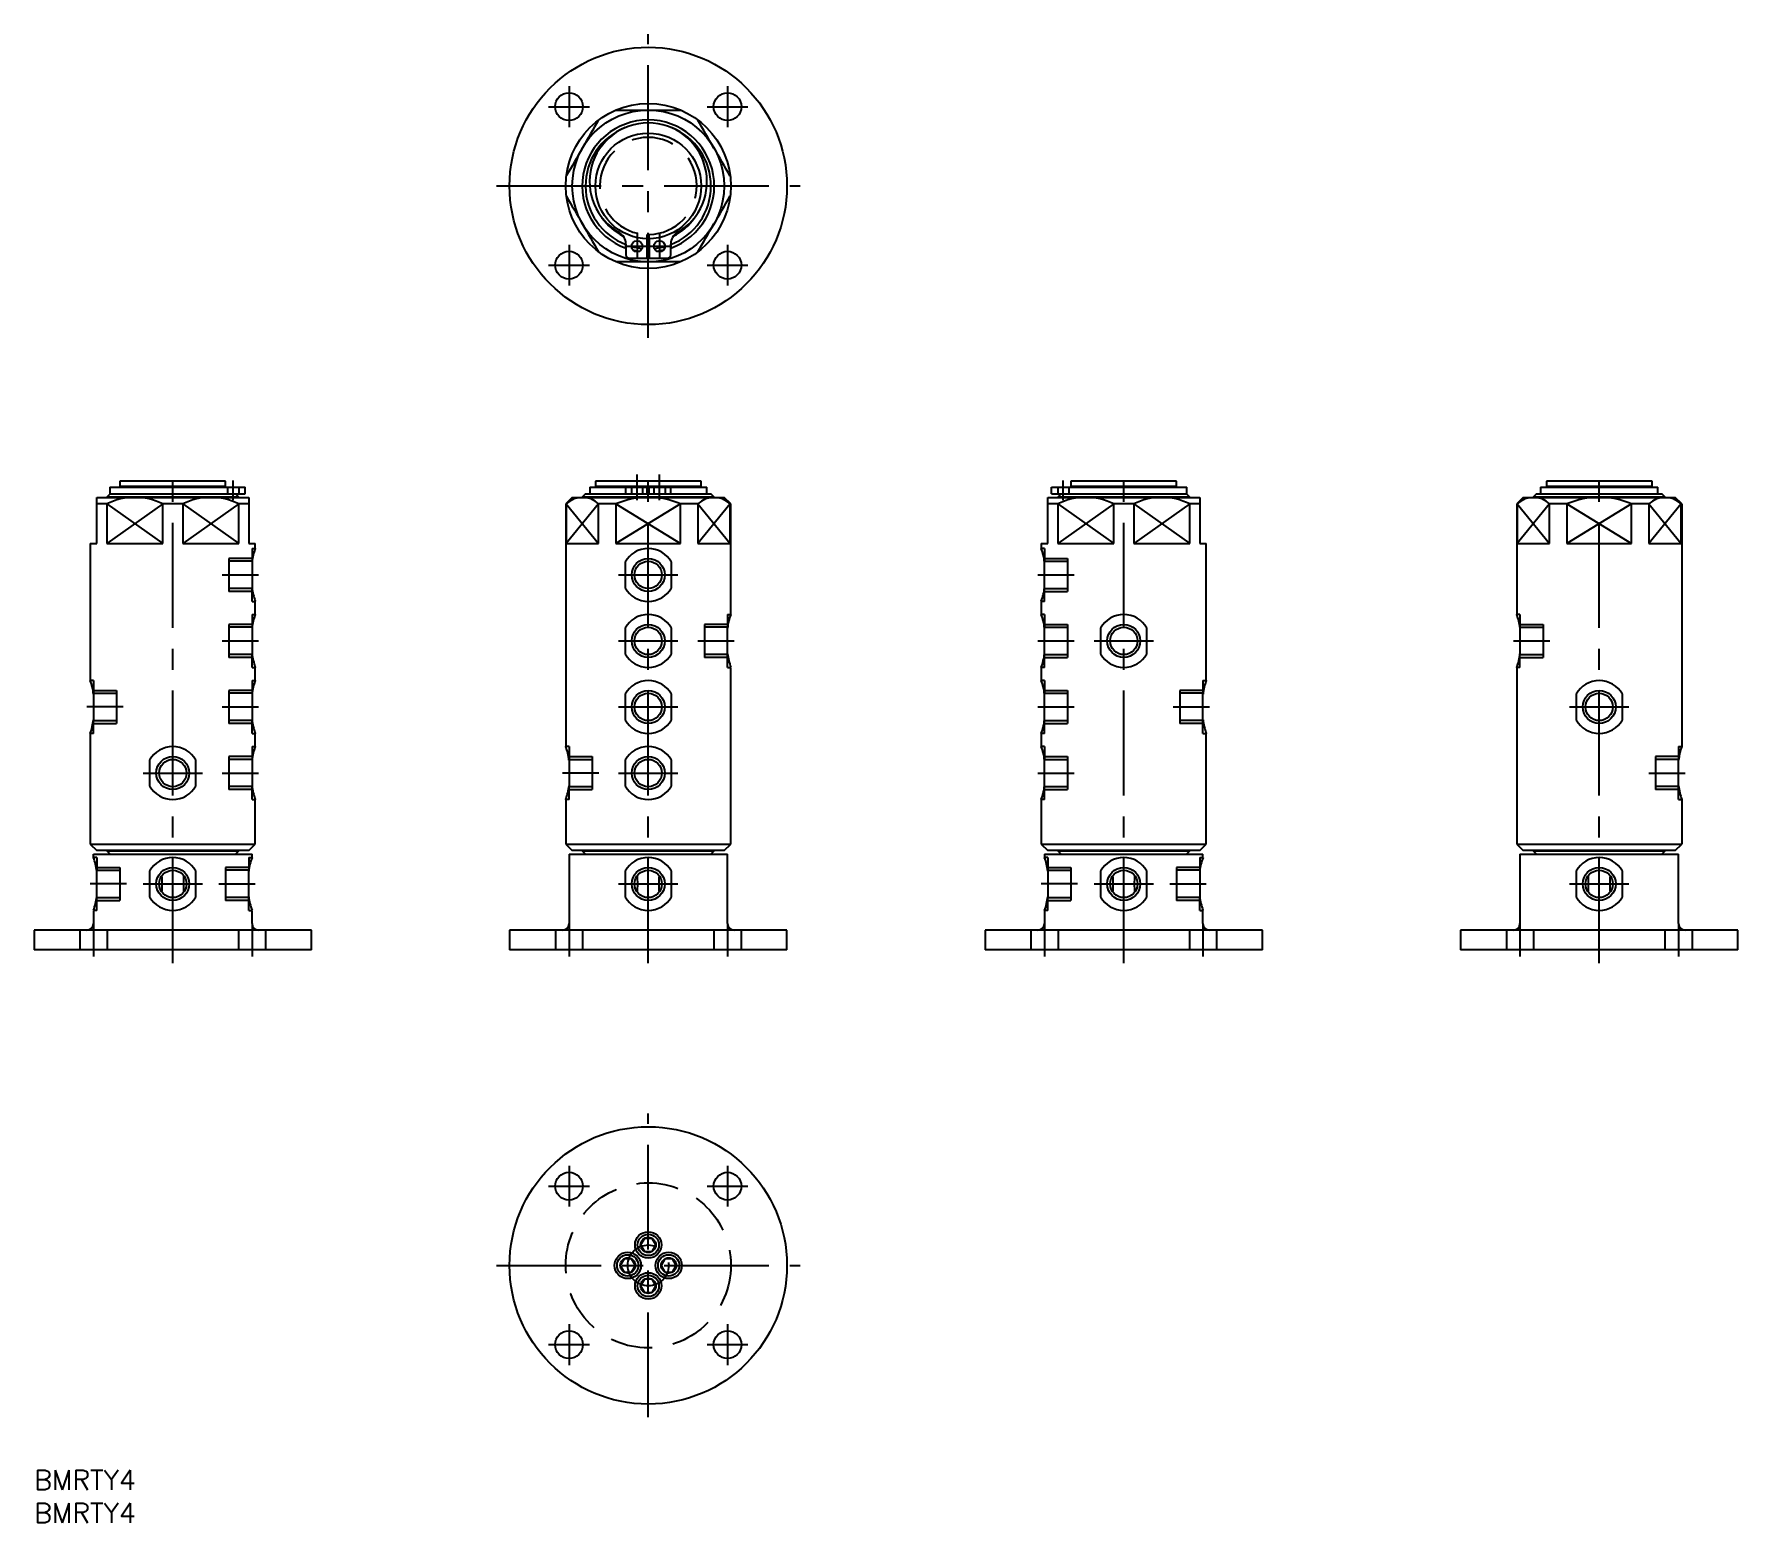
# Model space of a CAD drawing. Extents: x 0 to 258, y -8 to 217.
import ezdxf

# ---------------------------------------------------------------- set-up
doc = ezdxf.new("R2010")
doc.units = 0
doc.header["$LTSCALE"] = 0.5
doc.linetypes.add('CENTER', pattern=[50.8, 31.75, -6.35, 6.35, -6.35])
doc.linetypes.add('DASHED', pattern=[19.05, 12.7, -6.35])
for name, color, linetype in [('MSM_CENTER', 1, 'CENTER'), ('MSM_CONTINUOUS', 7, 'CONTINUOUS'), ('MSM_DASHED', 4, 'DASHED'), ('MSM_NARROW', 5, 'CONTINUOUS'), ('MSM_PART_NUMBER', 7, 'CONTINUOUS')]:
    doc.layers.add(name, color=color, linetype=linetype)
doc.styles.get("Standard").update_dxf_attribs({"font": 'txt.shx', "height": 3, "bigfont": 'bigfont.shx'})

# ---------------------------------------------------------------- blocks, each defined once
blk = doc.blocks.new('*U3')
at = {"layer": 'MSM_PART_NUMBER'}
blk.add_text('BMRTY4', height=3, dxfattribs=at).set_placement((0, -3))
blk = doc.blocks.new('*U4')
at = {"layer": 'MSM_PART_NUMBER'}
blk.add_text('BMRTY4', height=3, dxfattribs=at).set_placement((0, -8))

msp = doc.modelspace()

# ---------------------------------------------------------------- linework, layer by layer
at = {"layer": 'MSM_CENTER'}
for p, q in [((93, 171.48), (93, 217.48)), ((81, 209.58), (81, 203.38)), ((105, 209.58), (105, 203.38)), ((77.9, 206.48), (84.1, 206.48)), ((101.9, 206.48), (108.1, 206.48)), ((70, 194.48), (116, 194.48)), ((91.3, 187.18), (91.3, 183.48)), ((94.7, 187.18), (94.7, 183.48)), ((81, 185.58), (81, 179.38)), ((96.55, 185.33), (89.45, 185.33)), ((105, 185.58), (105, 179.38)), ((77.9, 182.48), (84.1, 182.48)), ((101.9, 182.48), (108.1, 182.48)), ((21, 76.77), (21, 150.77)), ((30.15, 146.87), (30.15, 149.87)), ((91.3, 146.87), (91.3, 150.77)), ((93, 76.77), (93, 151.77)), ((94.7, 146.87), (94.7, 150.77)), ((155.85, 146.87), (155.85, 149.87)), ((165, 76.77), (165, 151.77)), ((237, 76.77), (237, 151.77)), ((28.5, 135.57), (34, 135.57)), ((88.5, 135.57), (97.5, 135.57)), ((152, 135.57), (157.5, 135.57)), ((28.5, 125.57), (34, 125.57)), ((88.5, 125.57), (97.5, 125.57)), ((100.5, 125.57), (106, 125.57)), ((152, 125.57), (157.5, 125.57)), ((160.5, 125.57), (169.5, 125.57)), ((224, 125.57), (229.5, 125.57)), ((13.5, 115.57), (8, 115.57)), ((28.5, 115.57), (34, 115.57)), ((88.5, 115.57), (97.5, 115.57)), ((152, 115.57), (157.5, 115.57)), ((172.5, 115.57), (178, 115.57)), ((232.5, 115.57), (241.5, 115.57)), ((16.5, 105.57), (25.5, 105.57)), ((28.5, 105.57), (34, 105.57)), ((85.5, 105.57), (80, 105.57)), ((88.5, 105.57), (97.5, 105.57)), ((152, 105.57), (157.5, 105.57)), ((244.5, 105.57), (250, 105.57)), ((14, 88.77), (8.5, 88.77)), ((16.5, 88.77), (25.5, 88.77)), ((28, 88.77), (33.5, 88.77)), ((88.5, 88.77), (97.5, 88.77)), ((158, 88.77), (152.5, 88.77)), ((160.5, 88.77), (169.5, 88.77)), ((172, 88.77), (177.5, 88.77)), ((232.5, 88.77), (241.5, 88.77)), ((9, 82.77), (9, 77.77)), ((33, 82.77), (33, 77.77)), ((81, 82.77), (81, 77.77)), ((105, 82.77), (105, 77.77)), ((153, 82.77), (153, 77.77)), ((177, 82.77), (177, 77.77)), ((225, 82.77), (225, 77.77)), ((249, 82.77), (249, 77.77)), ((93, 8), (93, 54)), ((81, 46.1), (81, 39.9)), ((105, 46.1), (105, 39.9)), ((77.9, 43), (84.1, 43)), ((101.9, 43), (108.1, 43)), ((70, 31), (116, 31)), ((81, 22.1), (81, 15.9)), ((105, 22.1), (105, 15.9)), ((77.9, 19), (84.1, 19)), ((101.9, 19), (108.1, 19))]:
    msp.add_line(p, q, dxfattribs=at)
msp.add_circle((93, 31), 3.1, dxfattribs=at)
at = {"layer": 'MSM_CONTINUOUS'}
for p, q in [((91.7, 186.08), (91.2, 186.17)), ((92.85, 183.53), (92.85, 186.48)), ((93.15, 185.98), (92.85, 185.98)), ((93.15, 186.48), (93.15, 183.53)), ((94.8, 186.17), (94.3, 186.08)), ((89.6, 185.68), (89.6, 184.03)), ((90.1, 183.53), (92.85, 183.53)), ((90.87, 184.71), (90.67, 184.75)), ((91.68, 184.57), (90.87, 184.71)), ((92.85, 184.98), (93.15, 184.98)), ((93.15, 184.48), (92.85, 184.48)), ((93.15, 183.53), (95.9, 183.53)), ((95.03, 184.69), (94.32, 184.57)), ((95.33, 184.75), (95.03, 184.69)), ((96.4, 184.03), (96.4, 185.68)), ((29, 149.77), (13, 149.77)), ((13, 149.77), (13, 149.02)), ((29, 149.02), (29, 149.77)), ((101, 149.77), (85, 149.77)), ((85, 149.77), (85, 149.02)), ((101, 149.02), (101, 149.77)), ((173, 149.77), (157, 149.77)), ((157, 149.77), (157, 149.02)), ((173, 149.02), (173, 149.77)), ((245, 149.77), (229, 149.77)), ((229, 149.77), (229, 149.02)), ((245, 149.02), (245, 149.77)), ((9.5, 140.32), (9.5, 147.32)), ((9.5, 147.32), (32.5, 147.32)), ((11.5, 147.87), (11, 147.37)), ((31, 147.37), (11, 147.37)), ((11, 147.37), (11, 147.32)), ((11.45, 148.87), (31.95, 148.87)), ((11.45, 148.87), (11.45, 147.87)), ((11.45, 147.87), (31.95, 147.87)), ((13, 149.02), (29, 149.02)), ((13.4, 149.02), (13.4, 148.87)), ((28.6, 148.87), (28.6, 149.02)), ((31, 147.37), (30.5, 147.87)), ((31, 147.32), (31, 147.37)), ((31.95, 147.87), (31.95, 148.87)), ((32.5, 147.32), (32.5, 140.32)), ((81.5, 147.32), (80.5, 146.32)), ((81.5, 147.32), (104.5, 147.32)), ((83.5, 147.87), (83, 147.37)), ((103, 147.37), (83, 147.37)), ((83, 147.37), (83, 147.32)), ((83.5, 147.87), (102.5, 147.87)), ((84.13, 148.87), (92.85, 148.87)), ((84.13, 148.87), (84.13, 147.87)), ((85, 149.02), (101, 149.02)), ((85.4, 149.02), (85.4, 148.87)), ((89.6, 147.87), (89.6, 148.87)), ((92.85, 147.87), (92.85, 148.87)), ((93.15, 148.87), (101.87, 148.87)), ((93.15, 147.87), (93.15, 148.87)), ((96.4, 147.87), (96.4, 148.87)), ((100.6, 148.87), (100.6, 149.02)), ((101.87, 147.87), (101.87, 148.87)), ((103, 147.37), (102.5, 147.87)), ((103, 147.32), (103, 147.37)), ((105.5, 146.32), (104.5, 147.32)), ((153.5, 147.32), (176.5, 147.32)), ((153.5, 140.32), (153.5, 147.32)), ((154.05, 148.87), (174.55, 148.87)), ((154.05, 147.87), (154.05, 148.87)), ((154.05, 147.87), (174.55, 147.87)), ((155.5, 147.87), (155, 147.37)), ((175, 147.37), (155, 147.37)), ((155, 147.37), (155, 147.32)), ((157, 149.02), (173, 149.02)), ((157.4, 149.02), (157.4, 148.87)), ((172.6, 148.87), (172.6, 149.02)), ((175, 147.37), (174.5, 147.87)), ((174.55, 147.87), (174.55, 148.87)), ((175, 147.32), (175, 147.37)), ((176.5, 147.32), (176.5, 140.32)), ((225.5, 147.32), (224.5, 146.32)), ((225.5, 147.32), (248.5, 147.32)), ((227.5, 147.87), (227, 147.37)), ((247, 147.37), (227, 147.37)), ((227, 147.37), (227, 147.32)), ((227.5, 147.87), (246.5, 147.87)), ((228.11, 148.87), (245.89, 148.87)), ((228.11, 148.87), (228.11, 147.87)), ((229, 149.02), (245, 149.02)), ((229.4, 149.02), (229.4, 148.87)), ((244.6, 148.87), (244.6, 149.02)), ((245.89, 147.87), (245.89, 148.87)), ((247, 147.37), (246.5, 147.87)), ((247, 147.32), (247, 147.37)), ((249.5, 146.32), (248.5, 147.32)), ((11.01, 146.32), (9.5, 146.32)), ((11.01, 146.32), (11.01, 140.32)), ((19.49, 140.32), (19.49, 146.32)), ((22.51, 146.32), (19.49, 146.32)), ((22.51, 146.32), (22.51, 140.32)), ((30.99, 140.32), (30.99, 146.32)), ((32.5, 146.32), (30.99, 146.32)), ((80.5, 146.32), (80.5, 109.57)), ((80.59, 146.32), (80.5, 146.32)), ((80.59, 146.32), (80.59, 140.32)), ((85.49, 140.32), (85.49, 146.32)), ((88.1, 146.32), (85.49, 146.32)), ((88.1, 146.32), (88.1, 140.32)), ((97.9, 140.32), (97.9, 146.32)), ((100.51, 146.32), (97.9, 146.32)), ((100.51, 146.32), (100.51, 140.32)), ((105.41, 140.32), (105.41, 146.32)), ((105.5, 146.32), (105.41, 146.32)), ((105.5, 129.57), (105.5, 146.32)), ((155.01, 146.32), (153.5, 146.32)), ((155.01, 146.32), (155.01, 140.32)), ((163.49, 140.32), (163.49, 146.32)), ((166.51, 146.32), (163.49, 146.32)), ((166.51, 146.32), (166.51, 140.32)), ((174.99, 140.32), (174.99, 146.32)), ((176.5, 146.32), (174.99, 146.32)), ((224.5, 146.32), (224.5, 129.57)), ((224.59, 146.32), (224.5, 146.32)), ((224.59, 146.32), (224.59, 140.32)), ((229.49, 140.32), (229.49, 146.32)), ((232.1, 146.32), (229.49, 146.32)), ((232.1, 146.32), (232.1, 140.32)), ((241.9, 140.32), (241.9, 146.32)), ((244.51, 146.32), (241.9, 146.32)), ((244.51, 146.32), (244.51, 140.32)), ((249.41, 140.32), (249.41, 146.32)), ((249.5, 146.32), (249.41, 146.32)), ((249.5, 146.32), (249.5, 109.56)), ((8.5, 140.32), (8.5, 119.57)), ((8.5, 140.32), (9.5, 140.32)), ((11.01, 140.32), (19.49, 140.32)), ((22.51, 140.32), (30.99, 140.32)), ((32.5, 140.32), (33.5, 140.32)), ((33.5, 139.57), (33.5, 140.32)), ((80.59, 140.32), (85.49, 140.32)), ((88.1, 140.32), (97.9, 140.32)), ((100.51, 140.32), (105.41, 140.32)), ((152.5, 140.32), (153.5, 140.32)), ((152.5, 140.32), (152.5, 139.57)), ((155.01, 140.32), (163.49, 140.32)), ((166.51, 140.32), (174.99, 140.32)), ((176.5, 140.32), (177.5, 140.32)), ((177.5, 119.56), (177.5, 140.32)), ((224.59, 140.32), (229.49, 140.32)), ((232.1, 140.32), (241.9, 140.32)), ((244.51, 140.32), (249.41, 140.32)), ((33, 137.51), (33, 133.64)), ((89.5, 137.51), (89.5, 133.64)), ((96.5, 133.64), (96.5, 137.51)), ((153, 133.64), (153, 137.51)), ((152.5, 131.58), (152.5, 129.57)), ((33.5, 129.57), (33.5, 131.57)), ((33, 127.51), (33, 123.64)), ((89.5, 127.51), (89.5, 123.64)), ((96.5, 123.64), (96.5, 127.51)), ((105, 123.64), (105, 127.51)), ((153, 123.64), (153, 127.51)), ((161.5, 127.51), (161.5, 123.64)), ((168.5, 123.64), (168.5, 127.51)), ((225, 127.51), (225, 123.64)), ((33.5, 119.57), (33.5, 121.57)), ((105.5, 94.82), (105.5, 121.57)), ((152.5, 121.58), (152.5, 119.57)), ((224.5, 121.58), (224.5, 94.82)), ((9, 117.51), (9, 113.64)), ((33, 117.51), (33, 113.64)), ((89.5, 117.51), (89.5, 113.64)), ((96.5, 113.64), (96.5, 117.51)), ((153, 113.64), (153, 117.51)), ((177, 113.64), (177, 117.51)), ((233.5, 117.51), (233.5, 113.64)), ((240.5, 113.64), (240.5, 117.51)), ((8.5, 111.57), (8.5, 94.82)), ((33.5, 109.57), (33.5, 111.57)), ((152.5, 111.57), (152.5, 109.57)), ((177.5, 94.82), (177.5, 111.57)), ((17.5, 107.51), (17.5, 103.64)), ((24.5, 103.64), (24.5, 107.51)), ((33, 107.51), (33, 103.64)), ((81, 107.51), (81, 103.64)), ((89.5, 107.51), (89.5, 103.64)), ((96.5, 103.64), (96.5, 107.51)), ((153, 103.64), (153, 107.51)), ((249, 103.64), (249, 107.51)), ((33.5, 94.82), (33.5, 101.57)), ((80.5, 101.57), (80.5, 94.82)), ((152.5, 101.57), (152.5, 94.82)), ((249.5, 101.57), (249.5, 94.82)), ((8.5, 94.82), (33.5, 94.82)), ((8.5, 94.82), (9.5, 93.82)), ((9, 93.27), (33, 93.27)), ((9, 92.77), (9, 93.27)), ((32.5, 93.82), (9.5, 93.82)), ((11, 93.82), (11, 93.77)), ((11, 93.77), (31, 93.77)), ((11, 93.77), (11.5, 93.27)), ((30.5, 93.27), (31, 93.77)), ((31, 93.77), (31, 93.82)), ((32.5, 93.82), (33.5, 94.82)), ((33, 92.77), (33, 93.27)), ((80.5, 94.82), (105.5, 94.82)), ((80.5, 94.82), (81.5, 93.82)), ((81, 93.27), (105, 93.27)), ((81, 93.27), (81, 82.77)), ((104.5, 93.82), (81.5, 93.82)), ((83, 93.82), (83, 93.77)), ((83, 93.77), (103, 93.77)), ((83, 93.77), (83.5, 93.27)), ((102.5, 93.27), (103, 93.77)), ((103, 93.77), (103, 93.82)), ((104.5, 93.82), (105.5, 94.82)), ((105, 82.77), (105, 93.27)), ((152.5, 94.82), (177.5, 94.82)), ((152.5, 94.82), (153.5, 93.82)), ((153, 93.27), (177, 93.27)), ((153, 93.27), (153, 92.77)), ((176.5, 93.82), (153.5, 93.82)), ((155, 93.82), (155, 93.77)), ((155, 93.77), (175, 93.77)), ((155, 93.77), (155.5, 93.27)), ((174.5, 93.27), (175, 93.77)), ((175, 93.77), (175, 93.82)), ((176.5, 93.82), (177.5, 94.82)), ((177, 92.77), (177, 93.27)), ((224.5, 94.82), (249.5, 94.82)), ((224.5, 94.82), (225.5, 93.82)), ((225, 93.27), (249, 93.27)), ((225, 93.27), (225, 82.77)), ((248.5, 93.82), (225.5, 93.82)), ((227, 93.82), (227, 93.77)), ((227, 93.77), (247, 93.77)), ((227, 93.77), (227.5, 93.27)), ((246.5, 93.27), (247, 93.77)), ((247, 93.77), (247, 93.82)), ((248.5, 93.82), (249.5, 94.82)), ((249, 82.77), (249, 93.27)), ((9.5, 86.84), (9.5, 90.71)), ((17.5, 90.71), (17.5, 86.84)), ((24.5, 86.84), (24.5, 90.71)), ((32.5, 86.84), (32.5, 90.71)), ((89.5, 90.71), (89.5, 86.84)), ((96.5, 86.84), (96.5, 90.71)), ((153.5, 90.71), (153.5, 86.84)), ((161.5, 90.71), (161.5, 86.84)), ((168.5, 86.84), (168.5, 90.71)), ((176.5, 90.71), (176.5, 86.84)), ((233.5, 90.71), (233.5, 86.84)), ((240.5, 86.84), (240.5, 90.71)), ((9, 84.77), (9, 82.77)), ((33, 82.77), (33, 84.77)), ((153, 84.77), (153, 82.77)), ((177, 82.77), (177, 84.78)), ((42, 81.77), (0, 81.77)), ((0, 81.77), (0, 78.77)), ((42, 78.77), (42, 81.77)), ((114, 81.77), (72, 81.77)), ((72, 81.77), (72, 78.77)), ((114, 78.77), (114, 81.77)), ((186, 81.77), (144, 81.77)), ((144, 81.77), (144, 78.77)), ((186, 78.77), (186, 81.77)), ((258, 81.77), (216, 81.77)), ((216, 81.77), (216, 78.77)), ((258, 78.77), (258, 81.77)), ((42, 78.77), (0, 78.77)), ((114, 78.77), (72, 78.77)), ((186, 78.77), (144, 78.77)), ((258, 78.77), (216, 78.77)), ((92.42, 35.1), (91.85, 34.1)), ((91.85, 34.1), (92.42, 33.1)), ((93.57, 35.1), (92.42, 35.1)), ((94.15, 34.1), (93.57, 35.1)), ((93.57, 33.1), (94.15, 34.1)), ((89.33, 32), (88.75, 31)), ((88.75, 31), (89.33, 30)), ((90.47, 32), (89.33, 32)), ((91.05, 31), (90.47, 32)), ((90.47, 30), (91.05, 31)), ((92.42, 33.1), (93.57, 33.1)), ((95.53, 32), (94.95, 31)), ((94.95, 31), (95.53, 30)), ((96.67, 32), (95.53, 32)), ((97.25, 31), (96.67, 32)), ((96.67, 30), (97.25, 31)), ((89.33, 30), (90.47, 30)), ((92.42, 28.9), (91.85, 27.9)), ((93.57, 28.9), (92.42, 28.9)), ((94.15, 27.9), (93.57, 28.9)), ((95.53, 30), (96.67, 30)), ((91.85, 27.9), (92.42, 26.9)), ((92.42, 26.9), (93.57, 26.9)), ((93.57, 26.9), (94.15, 27.9))]:
    msp.add_line(p, q, dxfattribs=at)
for centre, radius in [((93, 194.48), 21), ((81, 206.48), 2.1), ((93, 194.48), 12.5), ((105, 206.48), 2.1), ((93, 194.48), 11.5), ((93, 194.48), 8), ((91.3, 185.33), 0.85), ((94.7, 185.33), 0.85), ((81, 182.48), 2.1), ((105, 182.48), 2.1), ((93, 135.57), 2.07), ((93, 125.57), 2.07), ((165, 125.57), 2.07), ((93, 115.57), 2.07), ((237, 115.57), 2.07), ((21, 105.57), 2.07), ((93, 105.57), 2.07), ((21, 88.77), 2.07), ((93, 88.77), 2.07), ((165, 88.77), 2.07), ((237, 88.77), 2.07), ((93, 31), 21), ((81, 43), 2.1), ((105, 43), 2.1), ((93, 34.1), 2), ((93, 34.1), 1.15), ((89.9, 31), 2), ((89.9, 31), 1.15), ((96.1, 31), 2), ((96.1, 31), 1.15), ((93, 27.9), 2), ((93, 27.9), 1.15), ((81, 19), 2.1), ((105, 19), 2.1)]:
    msp.add_circle(centre, radius, dxfattribs=at)
for centre, radius, start, end in [((4758521.15, -2747082.04), 5494569.42, 149.9999783, 150.00008047), ((93, 194.48), 10, 289.8769, 250.1231), ((93, 195.14), 8.89, 299.727, 240.273), ((83.58, 179460947.42), 179460741.44, 270.0000014429, 270.000004571), ((-20041599.78, -11570880.85), 23142164.24, 29.99998488, 30.000009138), ((93, 194.48), 9.5, 111.6731, 249.029), ((93, 194.48), 9.5, 290.971, 68.3269), ((4758522.13, 2747471.57), 5494570.56, 209.99991953, 210.0000217), ((-20041605.66, 11571273.2), 23142171.03, 329.999990862, 330.00001512), ((93, 194.48), 8.5, 214.4469, 243.5024), ((93, 194.48), 8.5, 296.4976, 325.5531), ((87.6, 185.68), 2, 0, 60.273), ((98.4, 185.68), 2, 119.727, 180), ((90.1, 184.03), 0.5, 180, 270), ((93, 194.48), 9.5, 254.4297, 264.5201), ((93, 194.48), 9.5, 275.4799, 285.5703), ((95.9, 184.03), 0.5, 270, 0), ((93, -36759.22), 36942.2, 89.992399, 90.007595), ((15.25, 137.82), 9.5, 63.4747, 116.5253), ((26.75, 137.82), 9.5, 63.4747, 116.5253), ((83.04, 143.82), 3.5, 45.5848, 134.4152), ((93, 134.82), 12.5, 66.9261, 113.0739), ((102.96, 143.82), 3.5, 45.5848, 134.4152), ((159.25, 137.82), 9.5, 63.4747, 116.5253), ((170.75, 137.82), 9.5, 63.4747, 116.5253), ((227.04, 143.82), 3.5, 45.5848, 134.4152), ((237, 134.82), 12.5, 66.9261, 113.0739), ((246.96, 143.82), 3.5, 45.5848, 134.4152), ((40.87, 136.7), 7.91, 158.6651, 174.0938), ((93, 135.57), 4, 28.955, 151.045), ((144.85, 136.63), 8.2, 6.182, 21.0591), ((41.77, 134.67), 8.83, 186.7161, 200.5251), ((93, 135.57), 4, 208.955, 331.045), ((144.85, 134.52), 8.2, 338.9409, 353.818), ((40.87, 126.7), 7.91, 158.6651, 174.0938), ((93, 125.57), 4, 28.955, 151.045), ((112.87, 126.7), 7.91, 158.6651, 174.0938), ((144.85, 126.63), 8.2, 6.182, 21.0591), ((165, 125.57), 4, 28.955, 151.045), ((216.85, 126.63), 8.2, 6.182, 21.0591), ((41.77, 124.67), 8.83, 186.7161, 200.5251), ((93, 125.57), 4, 208.955, 331.045), ((113.8, 124.68), 8.86, 186.736, 200.5052), ((144.85, 124.52), 8.2, 338.9409, 353.818), ((165, 125.57), 4, 208.955, 331.045), ((216.85, 124.52), 8.2, 338.9409, 353.818), ((1.13, 116.7), 7.91, 5.9062, 21.3349), ((40.87, 116.7), 7.91, 158.6651, 174.0938), ((93, 115.57), 4, 28.955, 151.045), ((144.85, 116.63), 8.2, 6.182, 21.0591), ((184.92, 116.67), 7.96, 158.6896, 173.9393), ((237, 115.57), 4, 28.955, 151.045), ((0.23, 114.67), 8.83, 339.4749, 353.2839), ((41.77, 114.67), 8.83, 186.7161, 200.5251), ((93, 115.57), 4, 208.955, 331.045), ((144.85, 114.52), 8.2, 338.9409, 353.818), ((185.47, 114.6), 8.52, 186.4625, 200.7786), ((237, 115.57), 4, 208.955, 331.045), ((21, 105.57), 4, 28.955, 151.045), ((40.87, 106.7), 7.91, 158.6651, 174.0938), ((73.13, 106.7), 7.91, 5.9062, 21.3349), ((93, 105.57), 4, 28.955, 151.045), ((144.85, 106.63), 8.2, 6.182, 21.0591), ((256.92, 106.67), 7.96, 158.6896, 173.9393), ((21, 105.57), 4, 208.955, 331.045), ((41.77, 104.67), 8.83, 186.7161, 200.5251), ((72.23, 104.67), 8.83, 339.4749, 353.2839), ((93, 105.57), 4, 208.955, 331.045), ((144.85, 104.52), 8.2, 338.9409, 353.818), ((257.47, 104.6), 8.52, 186.4625, 200.7786), ((1.58, 89.88), 7.96, 5.9604, 21.2808), ((21, 88.77), 4, 28.955, 151.045), ((40.42, 89.88), 7.96, 158.7192, 174.0396), ((93, 88.77), 4, 28.955, 151.045), ((145.35, 89.83), 8.2, 6.182, 21.0591), ((165, 88.77), 4, 28.955, 151.045), ((184.37, 89.9), 7.91, 158.6651, 174.0938), ((237, 88.77), 4, 28.955, 151.045), ((1, 88.77), 18.4, 356.0926, 3.9074), ((41, 88.77), 18.4, 176.0926, 183.9074), ((73, 88.77), 18.4, 356.0926, 3.9074), ((113, 88.77), 18.4, 176.0926, 183.9074), ((145, 88.77), 18.4, 356.0926, 3.9074), ((185, 88.77), 18.4, 176.0926, 183.9074), ((217, 88.77), 18.4, 356.0926, 3.9074), ((257, 88.77), 18.4, 176.0926, 183.9074), ((0.78, 87.86), 8.78, 339.4323, 353.3265), ((21, 88.77), 4, 208.955, 331.045), ((41.22, 87.86), 8.78, 186.6735, 200.5677), ((93, 88.77), 4, 208.955, 331.045), ((145.35, 87.72), 8.2, 338.9409, 353.818), ((165, 88.77), 4, 208.955, 331.045), ((185.03, 87.83), 8.59, 186.6196, 200.7516), ((237, 88.77), 4, 208.955, 331.045), ((8, 82.77), 1, 270, 0), ((34, 82.77), 1, 180, 270), ((80, 82.77), 1, 270, 0), ((106, 82.77), 1, 180, 270), ((152, 82.77), 1, 270, 0), ((178, 82.77), 1, 180, 270), ((224, 82.77), 1, 270, 0), ((250, 82.77), 1, 180, 270)]:
    msp.add_arc(centre, radius, start, end, dxfattribs=at)
at = {"layer": 'MSM_DASHED'}
for p, q in [((92.85, 186.48), (92.85, 187.13)), ((93.15, 186.48), (93.15, 187.13)), ((29.3, 148.87), (29.3, 147.87)), ((31, 148.87), (31, 147.87)), ((90.45, 148.87), (90.45, 147.87)), ((92.15, 148.87), (92.15, 147.87)), ((93.85, 148.87), (93.85, 147.87)), ((95.55, 148.87), (95.55, 147.87)), ((155, 148.87), (155, 147.87)), ((156.7, 148.87), (156.7, 147.87)), ((33, 139.57), (33, 137.51)), ((33, 139.57), (33.5, 139.57)), ((153, 139.57), (152.5, 139.57)), ((153, 139.57), (153, 137.51)), ((29.5, 138.07), (29.5, 133.07)), ((33, 138.07), (29.5, 138.07)), ((33, 137.64), (29.5, 137.64)), ((153, 138.07), (156.5, 138.07)), ((153, 137.64), (156.5, 137.64)), ((156.5, 138.07), (156.5, 133.07)), ((33, 133.51), (29.5, 133.51)), ((33, 133.07), (29.5, 133.07)), ((33, 131.57), (33, 133.64)), ((153, 131.57), (153, 133.64)), ((153, 133.51), (156.5, 133.51)), ((153, 133.07), (156.5, 133.07)), ((33, 131.57), (33.5, 131.57)), ((33, 129.57), (33, 127.51)), ((33, 129.57), (33.5, 129.57)), ((105, 129.57), (105, 127.51)), ((105, 129.57), (105.5, 129.57)), ((153, 131.57), (152.5, 131.57)), ((153, 129.57), (152.5, 129.57)), ((153, 129.57), (153, 127.51)), ((225, 129.57), (224.5, 129.57)), ((225, 129.57), (225, 127.51)), ((29.5, 128.07), (29.5, 123.07)), ((33, 128.07), (29.5, 128.07)), ((33, 127.64), (29.5, 127.64)), ((101.5, 128.07), (101.5, 123.07)), ((105, 128.07), (101.5, 128.07)), ((105, 127.64), (101.5, 127.64)), ((153, 128.07), (156.5, 128.07)), ((153, 127.64), (156.5, 127.64)), ((156.5, 128.07), (156.5, 123.07)), ((225, 128.07), (228.5, 128.07)), ((225, 127.64), (228.5, 127.64)), ((228.5, 128.07), (228.5, 123.07)), ((33, 123.51), (29.5, 123.51)), ((33, 123.07), (29.5, 123.07)), ((33, 121.57), (33, 123.64)), ((33, 121.57), (33.5, 121.57)), ((105, 123.51), (101.5, 123.51)), ((105, 123.07), (101.5, 123.07)), ((105, 121.57), (105, 123.64)), ((105, 121.57), (105.5, 121.57)), ((153, 121.57), (152.5, 121.57)), ((153, 121.57), (153, 123.64)), ((153, 123.51), (156.5, 123.51)), ((153, 123.07), (156.5, 123.07)), ((225, 121.57), (224.5, 121.57)), ((225, 121.57), (225, 123.64)), ((225, 123.51), (228.5, 123.51)), ((225, 123.07), (228.5, 123.07)), ((9, 119.57), (8.5, 119.57)), ((9, 119.57), (9, 117.51)), ((33, 119.57), (33, 117.51)), ((33, 119.57), (33.5, 119.57)), ((153, 119.57), (152.5, 119.57)), ((153, 119.57), (153, 117.51)), ((177, 119.57), (177, 117.51)), ((177, 119.57), (177.5, 119.57)), ((9, 118.07), (12.5, 118.07)), ((9, 117.64), (12.5, 117.64)), ((12.5, 118.07), (12.5, 113.07)), ((29.5, 118.07), (29.5, 113.07)), ((33, 118.07), (29.5, 118.07)), ((33, 117.64), (29.5, 117.64)), ((153, 118.07), (156.5, 118.07)), ((153, 117.64), (156.5, 117.64)), ((156.5, 118.07), (156.5, 113.07)), ((173.5, 118.07), (173.5, 113.07)), ((177, 118.07), (173.5, 118.07)), ((177, 117.64), (173.5, 117.64)), ((9, 111.57), (9, 113.64)), ((33, 111.57), (33, 113.64)), ((153, 111.57), (153, 113.64)), ((177, 111.57), (177, 113.64)), ((9, 111.57), (8.5, 111.57)), ((9, 113.51), (12.5, 113.51)), ((9, 113.07), (12.5, 113.07)), ((33, 113.51), (29.5, 113.51)), ((33, 113.07), (29.5, 113.07)), ((33, 111.57), (33.5, 111.57)), ((153, 111.57), (152.5, 111.57)), ((153, 113.51), (156.5, 113.51)), ((153, 113.07), (156.5, 113.07)), ((177, 113.51), (173.5, 113.51)), ((177, 113.07), (173.5, 113.07)), ((177, 111.57), (177.5, 111.57)), ((33, 109.57), (33, 107.51)), ((33, 109.57), (33.5, 109.57)), ((81, 109.57), (80.5, 109.57)), ((81, 109.57), (81, 107.51)), ((153, 109.57), (152.5, 109.57)), ((153, 109.57), (153, 107.51)), ((249, 109.57), (249, 107.51)), ((249, 109.57), (249.5, 109.57)), ((29.5, 108.07), (29.5, 103.07)), ((33, 108.07), (29.5, 108.07)), ((33, 107.64), (29.5, 107.64)), ((81, 108.07), (84.5, 108.07)), ((81, 107.64), (84.5, 107.64)), ((84.5, 108.07), (84.5, 103.07)), ((153, 108.07), (156.5, 108.07)), ((153, 107.64), (156.5, 107.64)), ((156.5, 108.07), (156.5, 103.07)), ((245.5, 108.07), (245.5, 103.07)), ((249, 108.07), (245.5, 108.07)), ((249, 107.64), (245.5, 107.64)), ((33, 103.51), (29.5, 103.51)), ((33, 101.57), (33, 103.64)), ((81, 101.57), (81, 103.64)), ((81, 103.51), (84.5, 103.51)), ((153, 101.57), (153, 103.64)), ((153, 103.51), (156.5, 103.51)), ((249, 103.51), (245.5, 103.51)), ((249, 101.57), (249, 103.64)), ((33, 103.07), (29.5, 103.07)), ((33, 101.57), (33.5, 101.57)), ((81, 101.57), (80.5, 101.57)), ((81, 103.07), (84.5, 103.07)), ((153, 101.57), (152.5, 101.57)), ((153, 103.07), (156.5, 103.07)), ((249, 103.07), (245.5, 103.07)), ((249, 101.57), (249.5, 101.57)), ((9.5, 92.77), (9, 92.77)), ((9.5, 92.77), (9.5, 90.71)), ((9.5, 91.27), (13, 91.27)), ((9.5, 90.84), (13, 90.84)), ((13, 91.27), (13, 86.27)), ((29, 91.27), (29, 86.27)), ((32.5, 91.27), (29, 91.27)), ((32.5, 90.84), (29, 90.84)), ((32.5, 92.77), (32.5, 90.71)), ((32.5, 92.77), (33, 92.77)), ((153.5, 92.77), (153, 92.77)), ((153.5, 92.77), (153.5, 90.71)), ((153.5, 91.27), (157, 91.27)), ((153.5, 90.84), (157, 90.84)), ((157, 91.27), (157, 86.27)), ((173, 91.27), (173, 86.27)), ((176.5, 91.27), (173, 91.27)), ((176.5, 90.84), (173, 90.84)), ((176.5, 92.77), (176.5, 90.71)), ((176.5, 92.77), (177, 92.77)), ((9.5, 84.77), (9.5, 86.84)), ((9.5, 86.71), (13, 86.71)), ((9.5, 86.27), (13, 86.27)), ((32.5, 86.71), (29, 86.71)), ((32.5, 86.27), (29, 86.27)), ((32.5, 84.77), (32.5, 86.84)), ((153.5, 84.77), (153.5, 86.84)), ((153.5, 86.71), (157, 86.71)), ((153.5, 86.27), (157, 86.27)), ((176.5, 86.71), (173, 86.71)), ((176.5, 86.27), (173, 86.27)), ((176.5, 84.77), (176.5, 86.84)), ((9.5, 84.77), (9, 84.77)), ((32.5, 84.77), (33, 84.77)), ((153.5, 84.77), (153, 84.77)), ((176.5, 84.77), (177, 84.77)), ((6.95, 81.77), (6.95, 78.77)), ((11.05, 81.77), (11.05, 78.77)), ((30.95, 81.77), (30.95, 78.77)), ((35.05, 81.77), (35.05, 78.77)), ((78.95, 81.77), (78.95, 78.77)), ((83.05, 81.77), (83.05, 78.77)), ((102.95, 81.77), (102.95, 78.77)), ((107.05, 81.77), (107.05, 78.77)), ((150.95, 81.77), (150.95, 78.77)), ((155.05, 81.77), (155.05, 78.77)), ((174.95, 81.77), (174.95, 78.77)), ((179.05, 81.77), (179.05, 78.77)), ((222.95, 81.77), (222.95, 78.77)), ((227.05, 81.77), (227.05, 78.77)), ((246.95, 81.77), (246.95, 78.77)), ((251.05, 81.77), (251.05, 78.77))]:
    msp.add_line(p, q, dxfattribs=at)
msp.add_circle((93, 31), 12.5, dxfattribs=at)
msp.add_arc((93, 194.48), 7.35, 271.146, 268.854, dxfattribs=at)
at = {"layer": 'MSM_NARROW'}
for p, q in [((11.01, 146.32), (19.49, 140.32)), ((19.49, 146.32), (11.01, 140.32)), ((22.51, 146.32), (30.99, 140.32)), ((30.99, 146.32), (22.51, 140.32)), ((80.59, 146.32), (85.49, 140.32)), ((85.49, 146.32), (80.59, 140.32)), ((88.1, 146.32), (97.9, 140.32)), ((97.9, 146.32), (88.1, 140.32)), ((100.51, 146.32), (105.41, 140.32)), ((105.41, 146.32), (100.51, 140.32)), ((155.01, 146.32), (163.49, 140.32)), ((163.49, 146.32), (155.01, 140.32)), ((166.51, 146.32), (174.99, 140.32)), ((174.99, 146.32), (166.51, 140.32)), ((224.59, 146.32), (229.49, 140.32)), ((229.49, 146.32), (224.59, 140.32)), ((232.1, 146.32), (241.9, 140.32)), ((241.9, 146.32), (232.1, 140.32)), ((244.51, 146.32), (249.41, 140.32)), ((249.41, 146.32), (244.51, 140.32))]:
    msp.add_line(p, q, dxfattribs=at)
for centre, radius in [((93, 135.57), 2.5), ((93, 125.57), 2.5), ((165, 125.57), 2.5), ((93, 115.57), 2.5), ((237, 115.57), 2.5), ((21, 105.57), 2.5), ((93, 105.57), 2.5), ((21, 88.77), 2.5), ((93, 88.77), 2.5), ((165, 88.77), 2.5), ((237, 88.77), 2.5), ((93, 34.1), 1.62), ((89.9, 31), 1.62), ((96.1, 31), 1.62), ((93, 27.9), 1.62)]:
    msp.add_circle(centre, radius, dxfattribs=at)

# ---------------------------------------------------------------- block references
at = {"layer": 'MSM_CONTINUOUS'}
for name in ['*U3', '*U4']:
    msp.add_blockref(name, (0, 0), dxfattribs=at)

doc.saveas('drawing.dxf')
